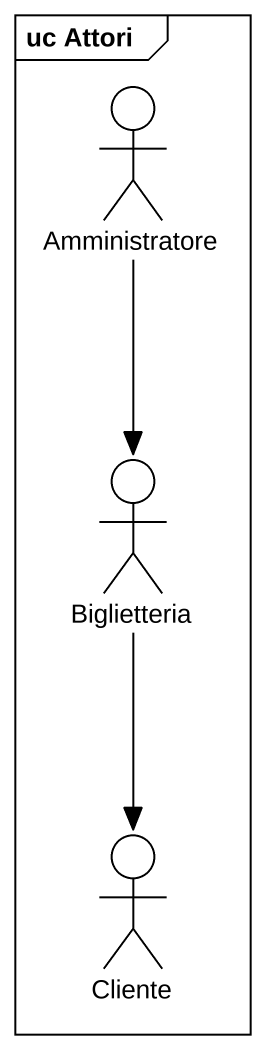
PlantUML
@startuml
mainframe uc Attori
actor Amministratore
actor Biglietteria
actor Cliente
Amministratore --> Biglietteria
Biglietteria --> Cliente
@enduml
